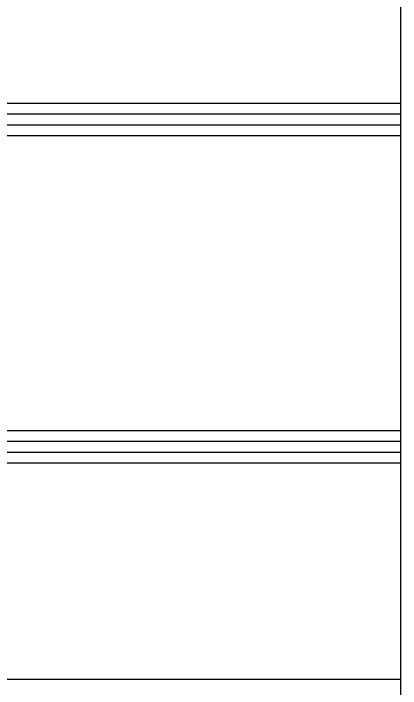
# Model space of a CAD drawing. Extents: x 451 to 4703, y 4138 to 7756.
# Drawn here: x 3943 to 4301, y 5466 to 6090 of the extents above; entities that cross this region are included whole.
import ezdxf

# ---------------------------------------------------------------- set-up
doc = ezdxf.new("R2010")
doc.units = 0
doc.header["$MEASUREMENT"] = 0
for name, color, linetype in [('3', 3, 'CONTINUOUS'), ('4', 4, 'CONTINUOUS'), ('7', 7, 'CONTINUOUS')]:
    doc.layers.add(name, color=color, linetype=linetype)

msp = doc.modelspace()

# ---------------------------------------------------------------- linework, layer by layer
at = {"layer": '3'}
for p, q in [((4301.04, 5997.27), (2421.04, 5997.27)), ((4301.04, 5987.27), (2421.04, 5987.27)), ((4301.04, 5694.27), (3910.41, 5694.27)), ((4301.04, 5684.27), (3915.72, 5684.27))]:
    msp.add_line(p, q, dxfattribs=at)
at = {"layer": '4'}
for p, q in [((4301.04, 7274.27), (4301.04, 5074.27)), ((2291.04, 5474.27), (4301.04, 5474.27)), ((4301.04, 5474.27), (4301.04, 5450.27))]:
    msp.add_line(p, q, dxfattribs=at)
at = {"layer": '7'}
for p, q in [((4301.04, 6007.27), (2421.04, 6007.27)), ((4301.04, 5977.27), (2436.04, 5977.27)), ((4301.04, 5704.27), (3835.4, 5704.27)), ((4301.04, 5674.27), (3909.46, 5674.27))]:
    msp.add_line(p, q, dxfattribs=at)

doc.saveas('drawing.dxf')
